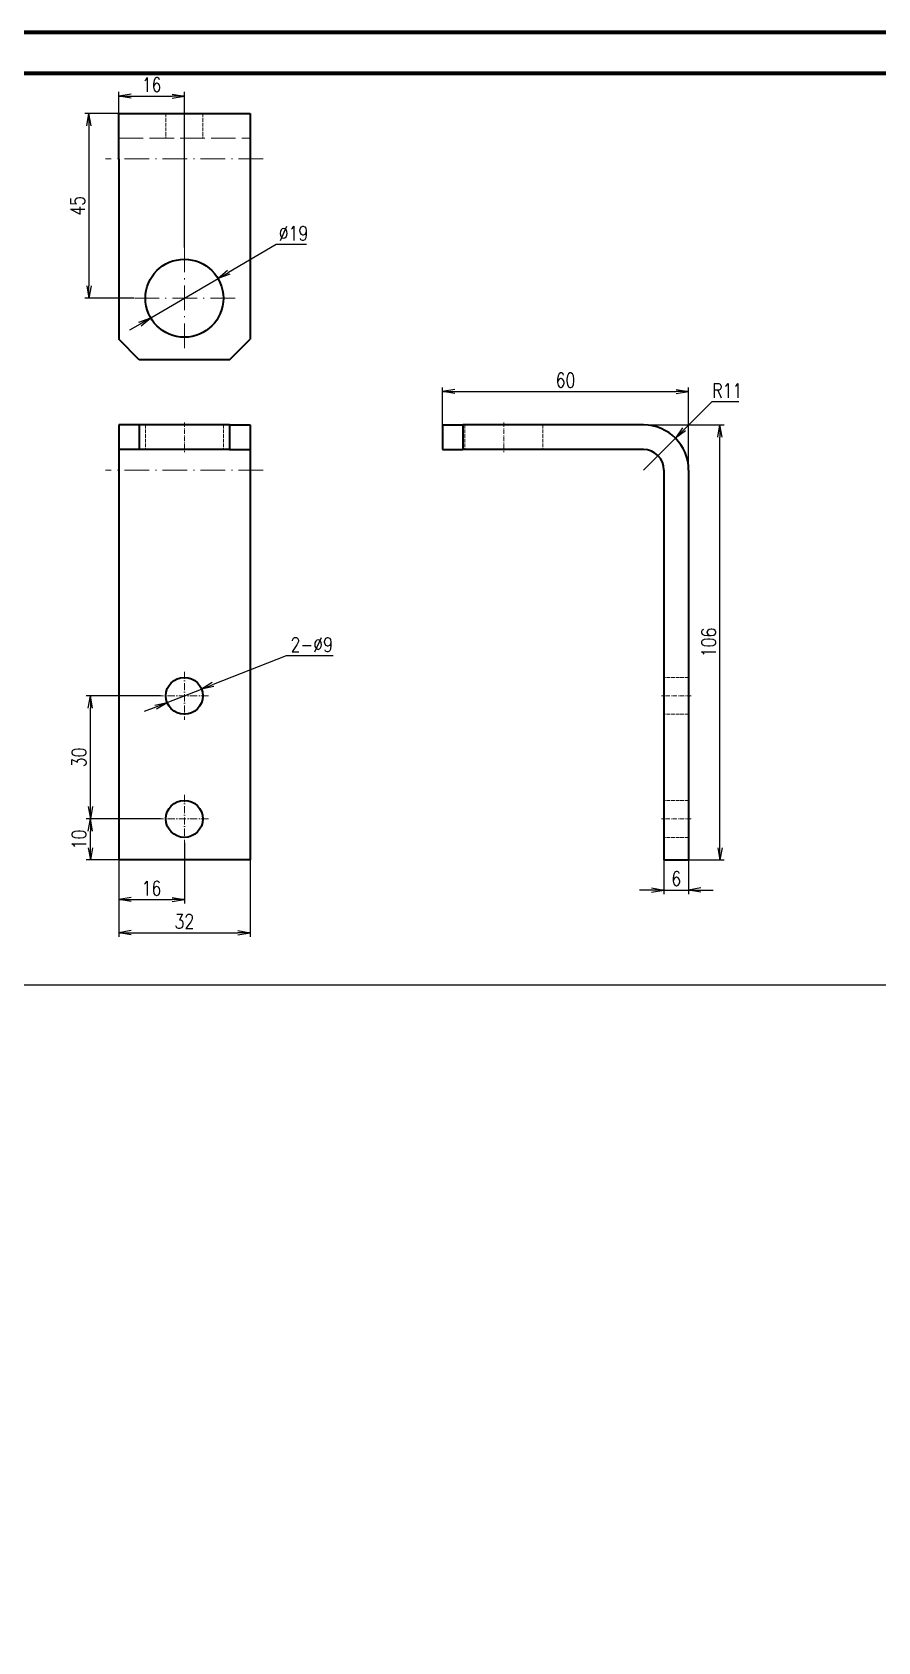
# Model space of a CAD drawing. Header units: millimetres. Extents: x 1333 to 104182, y -62616 to -5704.
# Drawn here: x 47606.8 to 47812.9, y -62414.5 to -62022.3 of the extents above; entities that cross this region are included whole.
import ezdxf

# ---------------------------------------------------------------- set-up
doc = ezdxf.new("R2010")
doc.units = ezdxf.units.MM
doc.header["$LTSCALE"] = 0.5
doc.linetypes.add('DASHDOT', pattern=[18.5, 12, -3, 0.5, -3])
doc.linetypes.add('DASHED', pattern=[15, 12, -3])
doc.layers.add('08', color=1, linetype='Continuous')
doc.layers.add('11', color=3, linetype='Continuous')
doc.styles.add('KAI', font='simplex.shx', dxfattribs={"width": 0.8, "bigfont": 'extfont.shx'})
doc.dimstyles.new('KAI', dxfattribs={"dimtxt": 3.5, "dimasz": 3, "dimexe": 1, "dimexo": 0, "dimgap": 1, "dimtad": 1, "dimtoh": 1, "dimdsep": 46, "dimtxsty": 'KAI', "dimblk1": 'OPEN', "dimblk2": 'OPEN', "dimsah": 1, "dimcen": 0, "dimclrd": 7, "dimclre": 7, "dimclrt": 140, "dimazin": 2, "dimtfac": 0.7, "dimtix": 1, "dimtmove": 0, "dimatfit": 3, "dimldrblk": 'OPEN', "dimfxl": 0, "dimtvp": 1, "dimtolj": 2, "dimarcsym": 0})

# ---------------------------------------------------------------- blocks, each defined once
blk = doc.blocks.new('999')
at = {"color": 7, "lineweight": 70}
for p, q in [((73402, -10161.1), (75925, -10161.1)), ((73477, -10191.1), (75895, -10191.1))]:
    blk.add_line(p, q, dxfattribs=at)
blk = doc.blocks.new('_Open')
at = {"color": 0, "linetype": 'ByBlock', "lineweight": -2}
for p, q in [((-1, 0.17), (0, 0)), ((-1, -0.17), (0, 0)), ((0, 0), (-1, 0))]:
    blk.add_line(p, q, dxfattribs=at)
blk = doc.blocks.new('*D110')
at = {"layer": '08', "color": 7, "lineweight": -2, "transparency": 16777216}
for p, q in [((47627.9, -62042.1), (47627.9, -62036.85)), ((47630.9, -62037.85), (47640.9, -62037.85)), ((47643.9, -62074.75), (47643.9, -62036.85))]:
    blk.add_line(p, q, dxfattribs=at)
at = {"layer": 'Defpoints', "color": 0, "transparency": 16777216}
for p in [(47643.9, -62037.85), (47627.9, -62042.1), (47643.9, -62074.75)]:
    blk.add_point(p, dxfattribs=at)
at = {"layer": '08', "color": 7, "lineweight": -2, "transparency": 16777216, "xscale": 3, "yscale": 3, "zscale": 3, "rotation": 180}
blk.add_blockref('_Open', (47627.9, -62037.85), dxfattribs=at)
at = {"layer": '08', "color": 7, "lineweight": -2, "transparency": 16777216, "xscale": 3, "yscale": 3, "zscale": 3}
blk.add_blockref('_Open', (47643.9, -62037.85), dxfattribs=at)
at = {"layer": '08', "color": 140, "transparency": 16777216, "insert": (47635.92, -62035.1), "char_height": 3.5, "attachment_point": 5, "style": 'KAI'}
blk.add_mtext('\\A2;16', dxfattribs=at)
blk = doc.blocks.new('*D111')
at = {"layer": '08', "color": 7, "lineweight": -2, "transparency": 16777216}
for p, q in [((47629.83, -62042.1), (47619.65, -62042.1)), ((47620.65, -62045.1), (47620.65, -62084.1)), ((47631.55, -62087.1), (47619.65, -62087.1))]:
    blk.add_line(p, q, dxfattribs=at)
at = {"layer": 'Defpoints', "color": 0, "transparency": 16777216}
for p in [(47629.83, -62042.1), (47620.65, -62087.1), (47631.55, -62087.1)]:
    blk.add_point(p, dxfattribs=at)
at = {"layer": '08', "color": 7, "lineweight": -2, "transparency": 16777216, "xscale": 3, "yscale": 3, "zscale": 3}
for p, rotation in [((47620.65, -62042.1), 90), ((47620.65, -62087.1), 270)]:
    blk.add_blockref('_Open', p, dxfattribs=dict(at, rotation=rotation))
at = {"layer": '08', "color": 140, "transparency": 16777216, "insert": (47617.9, -62064.6), "char_height": 3.5, "attachment_point": 5, "rotation": 90, "style": 'KAI'}
blk.add_mtext('\\A2;45', dxfattribs=at)
blk = doc.blocks.new('*D112')
at = {"layer": '08', "color": 7, "lineweight": -2, "transparency": 16777216}
for p, q in [((47666.29, -62074.04), (47654.69, -62080.8)), ((47673.69, -62074.04), (47666.29, -62074.04)), ((47635.69, -62091.89), (47652.1, -62082.32)), ((47633.1, -62093.4), (47630.51, -62094.91))]:
    blk.add_line(p, q, dxfattribs=at)
at = {"layer": 'Defpoints', "color": 0, "transparency": 16777216}
for p in [(47652.1, -62082.32), (47635.69, -62091.89)]:
    blk.add_point(p, dxfattribs=at)
at = {"layer": '08', "color": 7, "lineweight": -2, "transparency": 16777216, "xscale": 3, "yscale": 3, "zscale": 3}
for p, rotation in [((47652.1, -62082.32), 210.2623028662001), ((47635.69, -62091.89), 30.26230286620013)]:
    blk.add_blockref('_Open', p, dxfattribs=dict(at, rotation=rotation))
at = {"layer": '08', "color": 140, "transparency": 16777216, "insert": (47670.49, -62071.29), "char_height": 3.5, "attachment_point": 5, "style": 'KAI'}
blk.add_mtext('\\A2;∅19', dxfattribs=at)
blk = doc.blocks.new('*D113')
at = {"layer": '08', "color": 7, "lineweight": -2, "transparency": 16777216}
for p, q in [((47643.9, -62219.83), (47643.9, -62234.61)), ((47627.9, -62223.98), (47627.9, -62234.61)), ((47630.9, -62233.61), (47640.9, -62233.61))]:
    blk.add_line(p, q, dxfattribs=at)
at = {"layer": 'Defpoints', "color": 0, "transparency": 16777216}
for p in [(47643.9, -62219.83), (47627.9, -62223.98), (47643.9, -62233.61)]:
    blk.add_point(p, dxfattribs=at)
at = {"layer": '08', "color": 7, "lineweight": -2, "transparency": 16777216, "xscale": 3, "yscale": 3, "zscale": 3, "rotation": 180}
blk.add_blockref('_Open', (47627.9, -62233.61), dxfattribs=at)
at = {"layer": '08', "color": 7, "lineweight": -2, "transparency": 16777216, "xscale": 3, "yscale": 3, "zscale": 3}
blk.add_blockref('_Open', (47643.9, -62233.61), dxfattribs=at)
at = {"layer": '08', "color": 140, "transparency": 16777216, "insert": (47635.9, -62230.86), "char_height": 3.5, "attachment_point": 5, "style": 'KAI'}
blk.add_mtext('\\A2;16', dxfattribs=at)
blk = doc.blocks.new('*D114')
at = {"layer": '08', "color": 7, "lineweight": -2, "transparency": 16777216}
for p, q in [((47627.9, -62223.98), (47627.9, -62242.7)), ((47659.9, -62223.98), (47659.9, -62242.7)), ((47630.9, -62241.7), (47656.9, -62241.7))]:
    blk.add_line(p, q, dxfattribs=at)
at = {"layer": 'Defpoints', "color": 0, "transparency": 16777216}
for p in [(47627.9, -62223.98), (47659.9, -62223.98), (47659.9, -62241.7)]:
    blk.add_point(p, dxfattribs=at)
at = {"layer": '08', "color": 7, "lineweight": -2, "transparency": 16777216, "xscale": 3, "yscale": 3, "zscale": 3, "rotation": 180}
blk.add_blockref('_Open', (47627.9, -62241.7), dxfattribs=at)
at = {"layer": '08', "color": 7, "lineweight": -2, "transparency": 16777216, "xscale": 3, "yscale": 3, "zscale": 3}
blk.add_blockref('_Open', (47659.9, -62241.7), dxfattribs=at)
at = {"layer": '08', "color": 140, "transparency": 16777216, "insert": (47643.9, -62238.95), "char_height": 3.5, "attachment_point": 5, "style": 'KAI'}
blk.add_mtext('\\A2;32', dxfattribs=at)
blk = doc.blocks.new('*D115')
at = {"layer": '08', "color": 7, "lineweight": -2, "transparency": 16777216}
for p, q in [((47638.05, -62213.98), (47620.01, -62213.98)), ((47621.01, -62220.98), (47621.01, -62216.98)), ((47627.9, -62223.98), (47620.01, -62223.98))]:
    blk.add_line(p, q, dxfattribs=at)
at = {"layer": 'Defpoints', "color": 0, "transparency": 16777216}
for p in [(47621.01, -62213.98), (47638.05, -62213.98), (47627.9, -62223.98)]:
    blk.add_point(p, dxfattribs=at)
at = {"layer": '08', "color": 7, "lineweight": -2, "transparency": 16777216, "xscale": 3, "yscale": 3, "zscale": 3}
for p, rotation in [((47621.01, -62213.98), 90), ((47621.01, -62223.98), 270)]:
    blk.add_blockref('_Open', p, dxfattribs=dict(at, rotation=rotation))
at = {"layer": '08', "color": 140, "transparency": 16777216, "insert": (47618.26, -62218.98), "char_height": 3.5, "attachment_point": 5, "rotation": 90, "style": 'KAI'}
blk.add_mtext('\\A2;10', dxfattribs=at)
blk = doc.blocks.new('*D116')
at = {"layer": '08', "color": 7, "lineweight": -2, "transparency": 16777216}
for p, q in [((47638.05, -62183.98), (47620.01, -62183.98)), ((47621.01, -62210.98), (47621.01, -62186.98)), ((47627.9, -62213.98), (47620.01, -62213.98))]:
    blk.add_line(p, q, dxfattribs=at)
at = {"layer": 'Defpoints', "color": 0, "transparency": 16777216}
for p in [(47621.01, -62183.98), (47638.05, -62183.98), (47627.9, -62213.98)]:
    blk.add_point(p, dxfattribs=at)
at = {"layer": '08', "color": 7, "lineweight": -2, "transparency": 16777216, "xscale": 3, "yscale": 3, "zscale": 3}
for p, rotation in [((47621.01, -62183.98), 90), ((47621.01, -62213.98), 270)]:
    blk.add_blockref('_Open', p, dxfattribs=dict(at, rotation=rotation))
at = {"layer": '08', "color": 140, "transparency": 16777216, "insert": (47618.26, -62198.98), "char_height": 3.5, "attachment_point": 5, "rotation": 90, "style": 'KAI'}
blk.add_mtext('\\A2;30', dxfattribs=at)
blk = doc.blocks.new('*D117')
at = {"layer": '08', "color": 7, "lineweight": -2, "transparency": 16777216}
for p, q in [((47668.74, -62174.24), (47650.88, -62181.24)), ((47680.14, -62174.24), (47668.74, -62174.24)), ((47639.71, -62185.62), (47648.09, -62182.33)), ((47636.91, -62186.71), (47634.12, -62187.81))]:
    blk.add_line(p, q, dxfattribs=at)
at = {"layer": 'Defpoints', "color": 0, "transparency": 16777216}
for p in [(47648.09, -62182.33), (47639.71, -62185.62)]:
    blk.add_point(p, dxfattribs=at)
at = {"layer": '08', "color": 7, "lineweight": -2, "transparency": 16777216, "xscale": 3, "yscale": 3, "zscale": 3}
for p, rotation in [((47648.09, -62182.33), 201.396849422841), ((47639.71, -62185.62), 21.39684942284098)]:
    blk.add_blockref('_Open', p, dxfattribs=dict(at, rotation=rotation))
at = {"layer": '08', "color": 140, "transparency": 16777216, "insert": (47674.94, -62171.49), "char_height": 3.5, "attachment_point": 5, "style": 'KAI'}
blk.add_mtext('\\A2;2-%%c9', dxfattribs=at)
blk = doc.blocks.new('*D121')
at = {"layer": '08', "color": 7, "lineweight": -2, "transparency": 16777216}
for p, q in [((47760.77, -62223.98), (47760.77, -62232.3)), ((47766.77, -62223.98), (47766.77, -62232.3)), ((47757.77, -62231.3), (47754.77, -62231.3)), ((47760.77, -62231.3), (47766.77, -62231.3)), ((47769.77, -62231.3), (47772.77, -62231.3))]:
    blk.add_line(p, q, dxfattribs=at)
at = {"layer": 'Defpoints', "color": 0, "transparency": 16777216}
for p in [(47760.77, -62223.98), (47766.77, -62223.98), (47766.77, -62231.3)]:
    blk.add_point(p, dxfattribs=at)
at = {"layer": '08', "color": 7, "lineweight": -2, "transparency": 16777216, "xscale": 3, "yscale": 3, "zscale": 3}
blk.add_blockref('_Open', (47760.77, -62231.3), dxfattribs=at)
at = {"layer": '08', "color": 7, "lineweight": -2, "transparency": 16777216, "xscale": 3, "yscale": 3, "zscale": 3, "rotation": 180}
blk.add_blockref('_Open', (47766.77, -62231.3), dxfattribs=at)
at = {"layer": '08', "color": 140, "transparency": 16777216, "insert": (47763.77, -62228.55), "char_height": 3.5, "attachment_point": 5, "style": 'KAI'}
blk.add_mtext('\\A2;6', dxfattribs=at)
blk = doc.blocks.new('*D122')
at = {"layer": '08', "color": 7, "lineweight": -2, "transparency": 16777216}
for p, q in [((47755.77, -62117.98), (47775.42, -62117.98)), ((47774.42, -62220.98), (47774.42, -62120.98)), ((47763.77, -62223.98), (47775.42, -62223.98))]:
    blk.add_line(p, q, dxfattribs=at)
at = {"layer": 'Defpoints', "color": 0, "transparency": 16777216}
for p in [(47755.77, -62117.98), (47774.42, -62117.98), (47763.77, -62223.98)]:
    blk.add_point(p, dxfattribs=at)
at = {"layer": '08', "color": 7, "lineweight": -2, "transparency": 16777216, "xscale": 3, "yscale": 3, "zscale": 3}
for p, rotation in [((47774.42, -62117.98), 90), ((47774.42, -62223.98), 270)]:
    blk.add_blockref('_Open', p, dxfattribs=dict(at, rotation=rotation))
at = {"layer": '08', "color": 140, "transparency": 16777216, "insert": (47771.67, -62170.98), "char_height": 3.5, "attachment_point": 5, "rotation": 90, "style": 'KAI'}
blk.add_mtext('\\A2;106', dxfattribs=at)
blk = doc.blocks.new('*D123')
at = {"layer": '08', "color": 7, "lineweight": -2, "transparency": 16777216}
for p, q in [((47706.77, -62117.98), (47706.77, -62108.82)), ((47766.77, -62132.85), (47766.77, -62108.82)), ((47709.77, -62109.82), (47763.77, -62109.82))]:
    blk.add_line(p, q, dxfattribs=at)
at = {"layer": 'Defpoints', "color": 0, "transparency": 16777216}
for p in [(47766.77, -62109.82), (47706.77, -62117.98), (47766.77, -62132.85)]:
    blk.add_point(p, dxfattribs=at)
at = {"layer": '08', "color": 7, "lineweight": -2, "transparency": 16777216, "xscale": 3, "yscale": 3, "zscale": 3, "rotation": 180}
blk.add_blockref('_Open', (47706.77, -62109.82), dxfattribs=at)
at = {"layer": '08', "color": 7, "lineweight": -2, "transparency": 16777216, "xscale": 3, "yscale": 3, "zscale": 3}
blk.add_blockref('_Open', (47766.77, -62109.82), dxfattribs=at)
at = {"layer": '08', "color": 140, "transparency": 16777216, "insert": (47736.77, -62107.07), "char_height": 3.5, "attachment_point": 5, "style": 'KAI'}
blk.add_mtext('\\A2;60', dxfattribs=at)
blk = doc.blocks.new('*D125')
at = {"layer": '08', "color": 7, "lineweight": -2, "transparency": 16777216}
for p, q in [((47772.4, -62112.37), (47765.68, -62119.08)), ((47779, -62112.37), (47772.4, -62112.37)), ((47755.77, -62128.98), (47763.56, -62121.2))]:
    blk.add_line(p, q, dxfattribs=at)
at = {"layer": 'Defpoints', "color": 0, "transparency": 16777216}
for p in [(47763.56, -62121.2), (47755.77, -62128.98)]:
    blk.add_point(p, dxfattribs=at)
at = {"layer": '08', "color": 7, "lineweight": -2, "transparency": 16777216, "xscale": 3, "yscale": 3, "zscale": 3, "rotation": 224.9655295653717}
blk.add_blockref('_Open', (47763.56, -62121.2), dxfattribs=at)
at = {"layer": '08', "color": 140, "transparency": 16777216, "insert": (47776.2, -62109.62), "char_height": 3.5, "attachment_point": 5, "style": 'KAI'}
blk.add_mtext('\\A2;R11', dxfattribs=at)

msp = doc.modelspace()

# ---------------------------------------------------------------- linework, layer by layer
at = {"color": 3, "lineweight": 35, "ltscale": 0.275}
for p, q in [((47627.897, -62053.103), (47627.897, -62042.103)), ((47659.897, -62042.103), (47659.897, -62053.103))]:
    msp.add_line(p, q, dxfattribs=at)
at = {"color": 3, "lineweight": 35}
for p, q in [((47627.897, -62042.103), (47659.897, -62042.103)), ((47627.897, -62053.103), (47627.897, -62097.103)), ((47659.897, -62053.103), (47659.897, -62097.103)), ((47654.897, -62102.103), (47632.897, -62102.103)), ((47654.897, -62117.976), (47632.897, -62117.976)), ((47755.773, -62117.976), (47711.773, -62117.976)), ((47654.897, -62123.976), (47632.897, -62123.976)), ((47755.773, -62123.976), (47711.773, -62123.976)), ((47627.897, -62128.976), (47627.897, -62223.976)), ((47659.897, -62128.976), (47659.897, -62223.976)), ((47760.773, -62128.976), (47760.773, -62223.976)), ((47766.773, -62128.976), (47766.773, -62223.976)), ((47659.897, -62223.976), (47627.897, -62223.976))]:
    msp.add_line(p, q, dxfattribs=at)
at = {"color": 55, "linetype": 'DASHED', "lineweight": 13, "ltscale": 0.15}
for p, q in [((47639.397, -62042.103), (47639.397, -62048.103)), ((47639.397, -62042.103), (47639.397, -62048.103)), ((47648.397, -62042.103), (47648.397, -62048.103)), ((47648.397, -62042.103), (47648.397, -62048.103)), ((47634.397, -62117.976), (47634.397, -62123.976)), ((47653.397, -62117.976), (47653.397, -62123.976)), ((47711.773, -62117.976), (47711.773, -62123.976)), ((47712.273, -62117.976), (47712.273, -62123.976)), ((47731.273, -62117.976), (47731.273, -62123.976)), ((47766.773, -62179.476), (47760.773, -62179.476)), ((47766.773, -62188.476), (47760.773, -62188.476)), ((47766.773, -62209.476), (47760.773, -62209.476)), ((47766.773, -62218.476), (47760.773, -62218.476))]:
    msp.add_line(p, q, dxfattribs=at)
at = {"color": 4, "linetype": 'DASHDOT', "lineweight": 13, "ltscale": 0.180015}
for p, q in [((47643.897, -62041.503), (47643.897, -62048.703)), ((47643.897, -62117.376), (47643.897, -62124.577)), ((47721.773, -62117.376), (47721.773, -62124.577))]:
    msp.add_line(p, q, dxfattribs=at)
at = {"color": 55, "linetype": 'DASHED', "lineweight": 13}
msp.add_line((47627.897, -62048.103), (47659.897, -62048.103), dxfattribs=at)
at = {"color": 4, "linetype": 'DASHDOT', "lineweight": 13}
for p, q in [((47663.096, -62053.103), (47624.696, -62053.103)), ((47643.897, -62074.753), (47643.897, -62099.453)), ((47656.247, -62087.103), (47631.546, -62087.103)), ((47663.096, -62128.976), (47624.696, -62128.976))]:
    msp.add_line(p, q, dxfattribs=at)
at = {"color": 3, "lineweight": 35, "ltscale": 0.176777}
for p, q in [((47632.897, -62102.103), (47627.897, -62097.103)), ((47654.897, -62102.103), (47659.897, -62097.103))]:
    msp.add_line(p, q, dxfattribs=at)
at = {"color": 3, "lineweight": 35, "ltscale": 0.125}
for p, q in [((47632.897, -62117.976), (47627.897, -62117.976)), ((47654.897, -62117.976), (47659.897, -62117.976)), ((47706.773, -62117.976), (47711.773, -62117.976)), ((47632.897, -62123.976), (47627.897, -62123.976)), ((47627.897, -62123.976), (47627.897, -62128.976)), ((47654.897, -62123.976), (47659.897, -62123.976)), ((47659.897, -62123.976), (47659.897, -62128.976)), ((47706.773, -62123.976), (47711.773, -62123.976))]:
    msp.add_line(p, q, dxfattribs=at)
at = {"color": 3, "lineweight": 35, "ltscale": 0.15}
for p, q in [((47627.897, -62117.976), (47627.897, -62123.976)), ((47632.897, -62117.976), (47632.897, -62123.976)), ((47654.897, -62117.976), (47654.897, -62123.976)), ((47659.897, -62117.976), (47659.897, -62123.976)), ((47706.773, -62117.976), (47706.773, -62123.976)), ((47711.773, -62117.976), (47711.773, -62123.976)), ((47760.773, -62223.976), (47766.773, -62223.976))]:
    msp.add_line(p, q, dxfattribs=at)
at = {"color": 4, "linetype": 'DASHDOT', "lineweight": 13, "ltscale": 0.2925}
for p, q in [((47643.897, -62178.126), (47643.897, -62189.826)), ((47643.897, -62208.126), (47643.897, -62219.826))]:
    msp.add_line(p, q, dxfattribs=at)
at = {"color": 4, "linetype": 'DASHDOT', "lineweight": 13, "ltscale": 0.292505}
for p, q in [((47649.747, -62183.976), (47638.046, -62183.976)), ((47649.747, -62213.976), (47638.046, -62213.976))]:
    msp.add_line(p, q, dxfattribs=at)
at = {"color": 4, "linetype": 'DASHDOT', "lineweight": 13, "ltscale": 0.180029}
for p, q in [((47767.374, -62183.976), (47760.172, -62183.976)), ((47767.374, -62213.976), (47760.172, -62213.976))]:
    msp.add_line(p, q, dxfattribs=at)
at = {"color": 3}
msp.add_lwpolyline([(47191.32, -62022.279), (48032.32, -62022.279), (48032.32, -62616.279), (47191.32, -62616.279)], close=True, dxfattribs=at)
at = {"color": 3, "lineweight": 35}
for centre, radius in [((47643.897, -62087.103), 9.5), ((47643.897, -62183.976), 4.5), ((47643.897, -62213.976), 4.5)]:
    msp.add_circle(centre, radius, dxfattribs=at)
for radius in [11, 5]:
    msp.add_arc((47755.773, -62128.976), radius, 0, 90, dxfattribs=at)
at = {"layer": '08', "color": 3}
msp.add_line((47882.32, -62254.515), (47216.32, -62254.515), dxfattribs=at)
at = {"layer": '11'}
msp.add_lwpolyline([(47191.32, -62022.279), (48032.32, -62022.279), (48032.32, -62616.279), (47191.32, -62616.279)], close=True, dxfattribs=at)

# ---------------------------------------------------------------- block references
at = {"layer": '08', "color": 55, "xscale": 0.3333333333430346, "yscale": 0.3333333333357587, "zscale": 0.3333333333333333}
msp.add_blockref('999', (22723.994, -58635.239), dxfattribs=at)

# ---------------------------------------------------------------- dimensions: what is measured, and where the dimension line sits
at = {"layer": '08', "color": 3}
dim = msp.add_linear_dim(base=(47643.897, -62037.851), p1=(47627.897, -62042.103), p2=(47643.897, -62074.753), dimstyle='KAI', dxfattribs=at)
dim.commit()
dim.dimension.update_dxf_attribs({"geometry": '*D110', "text_midpoint": (47635.923, -62037.851), "dimtype": 160})
for base, p1, p2, picture, middle in [((47620.651, -62087.103), (47629.832, -62042.103), (47631.547, -62087.103), '*D111', (47617.901, -62064.603)), ((47774.421, -62117.976), (47763.773, -62223.976), (47755.773, -62117.976), '*D122', (47771.671, -62170.976)), ((47621.01, -62183.976), (47627.897, -62213.976), (47638.047, -62183.976), '*D116', (47618.26, -62198.976)), ((47621.01, -62213.976), (47627.897, -62223.976), (47638.047, -62213.976), '*D115', (47618.26, -62218.976))]:
    dim = msp.add_linear_dim(base=base, p1=p1, p2=p2, angle=90, dimstyle='KAI', dxfattribs=at)
    dim.commit()
    dim.dimension.update_dxf_attribs({"geometry": picture, "text_midpoint": middle})
dim = msp.add_diameter_dim_2p(p1=(47635.691, -62091.89), p2=(47652.102, -62082.315), dimstyle='KAI', dxfattribs=at)
dim.commit()
dim.dimension.update_dxf_attribs({"geometry": '*D112', "text_midpoint": (47670.488, -62074.038), "dimtype": 163})
for base, p1, p2, picture, middle in [((47766.773, -62109.824), (47706.773, -62117.976), (47766.773, -62132.85), '*D123', (47736.773, -62107.074)), ((47643.897, -62233.613), (47627.897, -62223.976), (47643.897, -62219.826), '*D113', (47635.897, -62230.863)), ((47659.897, -62241.701), (47627.897, -62223.976), (47659.897, -62223.976), '*D114', (47643.897, -62238.951)), ((47766.773, -62231.304), (47760.773, -62223.976), (47766.773, -62223.976), '*D121', (47763.773, -62228.554))]:
    dim = msp.add_linear_dim(base=base, p1=p1, p2=p2, dimstyle='KAI', dxfattribs=at)
    dim.commit()
    dim.dimension.update_dxf_attribs({"geometry": picture, "text_midpoint": middle})
dim = msp.add_radius_dim(center=(47755.773, -62128.976), mpoint=(47763.556, -62121.203), dimstyle='KAI', dxfattribs=at)
dim.commit()
dim.dimension.update_dxf_attribs({"geometry": '*D125', "text_midpoint": (47776.198, -62112.371), "dimtype": 164})
dim = msp.add_diameter_dim_2p(p1=(47639.707, -62185.618), p2=(47648.086, -62182.335), dimstyle='KAI', override={"dimpost": '2-%%c<>'}, dxfattribs=at)
dim.commit()
dim.dimension.update_dxf_attribs({"geometry": '*D117', "text_midpoint": (47674.941, -62174.241), "dimtype": 163})

doc.saveas('drawing.dxf')
